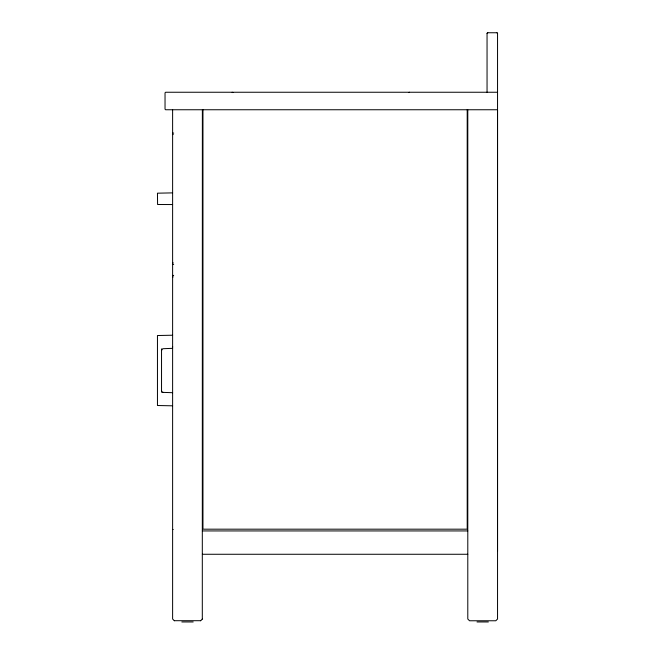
<?xml version="1.0" encoding="UTF-8"?>
<svg xmlns="http://www.w3.org/2000/svg" width="655" height="655" viewBox="0 0 655 655"><rect width="100%" height="100%" fill="white"/><g stroke="black" fill="none" stroke-linecap="round" stroke-linejoin="round"><path stroke-width="0.98" d="M161.539 391.158C161.384 390.085 162.153 392.975 163.283 392.394L172.617 392.697M161.539 350.335L161.539 349.868M172.617 347.322L172.617 346.479M497.546 551.232L497.546 109.753L165.617 109.753L165.035 109.172L165.035 92.83L165.617 92.249L497.546 92.249M497.546 109.057L497.546 33.34L496.957 32.75L487.639 32.75L487.05 33.34L487.05 92.249M161.539 350.392L162.751 348.722L172.617 348.329M174.304 620.703L200.692 620.703M202.305 619.09L202.37 109.868M200.618 620.768L202.37 619.016M487.05 33.34L487.787 32.75M408.638 92.592L409.457 92.249M172.617 133.088L173.698 133.088M172.617 134.545L173.215 134.545M172.617 192.881L157.454 193.184L157.593 204.507L172.617 204.548M172.617 262.884L173.215 262.884M172.617 264.342L173.681 264.342M172.617 275.427L173.681 275.427M172.617 276.885L173.215 276.885M172.617 335.221L157.454 335.524L157.454 405.51L172.617 405.813M172.617 529.477L173.215 529.477M202.37 530.935L467.793 530.935M202.37 554.269L467.793 554.269M181.828 621.955L193.184 621.955M477.004 621.955L488.36 621.955M162.751 392.296L163.283 392.386M232.124 92.249L232.951 92.592M497.039 32.832L497.546 33.34M172.617 109.753L172.617 619.016L174.369 620.768M497.546 109.753L497.546 619.016L495.794 620.768L469.545 620.768L467.793 619.016L467.793 109.868M467.203 109.753L467.203 529.183L202.96 529.183L202.96 109.753M161.539 348.861L161.539 392.165"/></g></svg>
